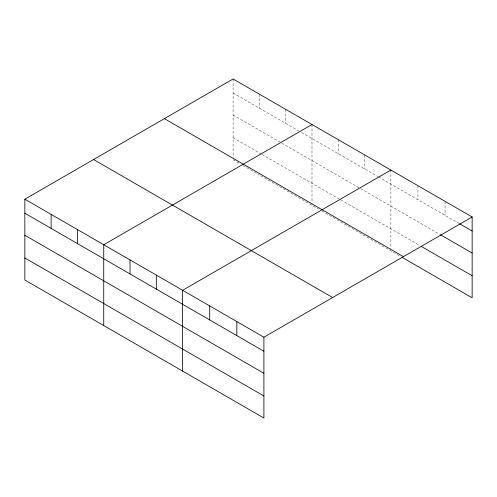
<?xml version="1.0" encoding="UTF-8"?>
<svg xmlns="http://www.w3.org/2000/svg" width="497" height="497" viewBox="0 0 497 497"><rect width="100%" height="100%" fill="white"/><g stroke="black" fill="none" stroke-linecap="round" stroke-linejoin="round"><path stroke-width="0.37" stroke-dasharray="2.48 1.86" d="M233.099 92.995L298.84 130.947M301.468 132.463L377.726 176.491M378.385 176.87L458.936 223.377M233.099 115.031L281.091 142.738M281.749 143.117L359.977 188.282M360.636 188.661L439.77 234.354M233.099 137.744L261.366 154.064M262.025 154.443L340.252 199.608M340.911 199.987L419.946 245.617M233.099 159.785L239.02 163.196M242.965 165.476L259.397 174.963M260.714 175.721L318.558 209.125M321.851 211.02L400.787 256.595M445.057 201.341L445.057 215.363M417.965 185.704L417.965 199.726M390.872 170.061L390.872 248.593M364.581 154.878L364.581 168.899M338.283 139.694L338.283 153.716M311.986 124.517L311.986 202.285M285.694 109.334L285.694 123.355M259.397 94.15L259.397 108.172M233.099 78.973L233.099 157.506"/><path stroke-width="0.75" d="M24.85 199.204L263.901 337.214L263.901 418.027L24.85 280.016L24.85 199.204L233.099 78.973L472.15 216.984L472.15 297.796L402.104 257.359M311.986 124.517L103.736 244.748L103.736 325.56M390.872 170.061L182.623 290.291L182.623 371.104M263.901 337.214L472.15 216.984M459.595 223.756L472.15 231.006M440.435 234.733L472.15 253.048M421.27 246.382L472.15 275.754M164.377 118.646L403.427 256.663M93.573 159.525L332.623 297.541M24.85 213.225L263.901 351.236M24.85 235.267L263.901 373.278M24.85 257.974L263.901 395.991M236.808 321.578L236.808 335.599M209.715 305.935L209.715 319.956M156.325 275.108L156.325 289.136M130.034 259.931L130.034 273.953M77.439 229.564L77.439 243.586M51.148 214.387L51.148 228.409"/></g></svg>
